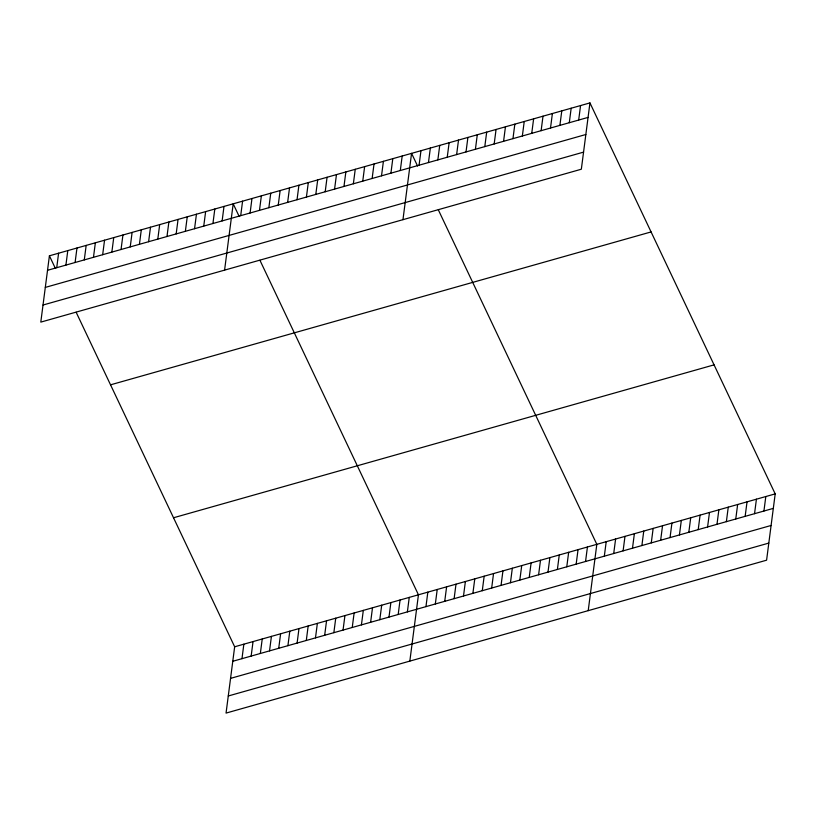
<?xml version="1.0" encoding="UTF-8"?>
<svg xmlns="http://www.w3.org/2000/svg" width="816" height="816" viewBox="0 0 816 816"><rect width="100%" height="100%" fill="white"/><g stroke="black" fill="none" stroke-linecap="round" stroke-linejoin="round"><path stroke-width="1.22" d="M49.409 255.806L40.8 322.116L581.339 169.218L589.948 102.908L49.409 255.806L55.417 268.484M56.722 267.709L58.599 253.205M65.912 265.108L67.789 250.614M75.092 262.507L76.979 248.013M84.283 259.906L86.17 245.412M93.473 257.305L95.36 242.811M102.663 254.704L104.55 240.21M111.853 252.113L113.74 237.609M121.043 249.512L122.93 235.018M130.234 246.911L132.11 232.417M139.424 244.31L141.301 229.816M148.614 241.709L150.491 227.215M157.804 239.108L159.681 224.614M166.984 236.518L168.871 222.013M176.174 233.917L178.061 219.422M185.365 231.316L187.252 216.821M194.555 228.715L196.442 214.22M203.745 226.114L205.632 211.619M212.935 223.513L214.812 209.018M222.125 220.922L224.002 206.417M224.584 270.137L233.192 203.827L239.2 216.495M240.7 215.659L242.587 201.164M250.094 213.007L251.971 198.512M259.478 210.355L261.365 195.86M268.862 207.692L270.749 193.198M278.256 205.04L280.133 190.546M287.64 202.388L289.527 187.884M76.153 312.253L234.661 646.782L226.052 713.092L766.591 560.194L775.2 493.884L589.948 102.908M297.034 199.726L298.911 185.232M241.975 658.675L243.851 644.181M306.418 197.074L308.305 182.58M251.155 656.074L253.042 641.58M315.802 194.422L317.689 179.918M260.345 653.473L262.232 638.979M325.196 191.76L327.073 177.266M269.535 650.872L271.422 636.378M334.58 189.108L336.467 174.614M278.725 648.281L280.612 633.777M343.975 186.456L345.851 171.952M287.915 645.68L289.802 631.186M353.359 183.794L355.246 169.3M297.106 643.079L298.982 628.585M362.753 181.142L364.63 166.648M306.296 640.478L308.173 625.984M372.137 178.48L374.024 163.985M315.486 637.877L317.363 623.383M381.521 175.828L383.408 161.333M324.676 635.276L326.553 620.782M390.915 173.176L392.792 158.681M333.856 632.686L335.743 618.181M400.299 170.513L402.186 156.019M343.046 630.085L344.933 615.59M402.961 219.677L411.57 153.367L417.578 166.036M352.237 627.484L354.124 612.989M419.077 165.209L420.964 150.715M361.427 624.883L363.314 610.388M428.461 162.547L430.348 148.053M370.617 622.282L372.504 607.787M437.855 159.895L439.732 145.401M379.807 619.681L381.694 605.186M447.239 157.243L449.126 142.739M388.997 617.09L390.874 602.585M456.634 154.581L458.51 140.087M398.188 614.489L400.064 599.995M466.018 151.929L467.905 137.435M407.378 611.888L409.255 597.394M475.412 149.277L477.289 134.773M409.836 661.103L418.445 594.793L259.937 260.273M484.796 146.615L486.683 132.121M425.952 606.635L427.839 592.141M494.18 143.963L496.067 129.469M435.336 603.973L437.223 589.478M503.574 141.311L505.451 126.806M444.73 601.321L446.607 586.826M512.958 138.649L514.845 124.154M454.114 598.669L456.001 584.174M522.352 135.997L524.229 121.502M463.508 596.006L465.385 581.512M531.736 133.345L533.623 118.84M472.892 593.354L474.779 578.86M541.12 130.682L543.007 116.188M482.276 590.702L484.163 576.208M550.514 128.03L552.391 113.536M491.671 588.04L493.547 573.546M559.898 125.368L561.785 110.874M501.055 585.388L502.942 570.894M569.293 122.716L571.169 108.222M510.449 582.736L512.326 568.232M578.677 120.064L580.564 105.57M519.833 580.074L521.72 565.58M529.227 577.422L531.104 562.928M538.611 574.77L540.498 560.266M547.995 572.108L549.882 557.614M557.389 569.456L559.266 554.962M566.773 566.804L568.66 552.299M576.167 564.142L578.044 549.647M585.551 561.49L587.438 546.995M588.214 610.643L596.822 544.333L438.314 209.814M604.33 556.175L606.206 541.681M613.714 553.523L615.601 539.029M623.108 550.861L624.985 536.367M632.492 548.209L634.379 533.715M641.886 545.557L643.763 531.063M651.27 542.895L653.157 528.401M660.654 540.243L662.541 525.749M670.048 537.591L671.925 523.087M679.432 534.929L681.319 520.435M688.826 532.277L690.703 517.783M698.21 529.625L700.097 515.12M707.594 526.963L709.481 512.468M716.989 524.311L718.865 509.816M726.373 521.659L728.26 507.154M735.767 518.996L737.644 504.502M745.151 516.344L747.038 501.85M754.545 513.682L756.422 499.188M763.929 511.03L765.816 496.536M47.532 270.3L588.071 117.402M45.308 287.405L585.847 134.507M43.024 305.021L583.562 152.123M110.548 384.826L651.086 231.928M173.533 517.762L714.071 364.864M234.661 646.782L775.2 493.884M232.784 661.276L773.313 508.378M230.561 678.371L771.1 525.473M228.276 695.987L768.805 543.089"/></g></svg>
